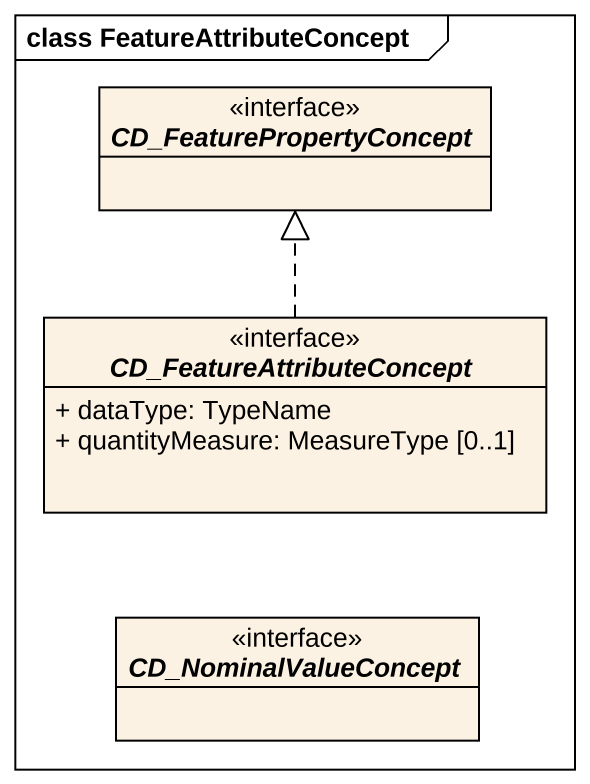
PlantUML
@startuml
mainframe class FeatureAttributeConcept
hide circle
hide empty members
skinparam classAttributeIconSize 0
interface CD_FeaturePropertyConcept
interface CD_FeatureAttributeConcept {
  + dataType: TypeName
  + quantityMeasure: MeasureType [0..1]
}
interface CD_NominalValueConcept
CD_FeatureAttributeConcept .up.|> CD_FeaturePropertyConcept
@enduml
